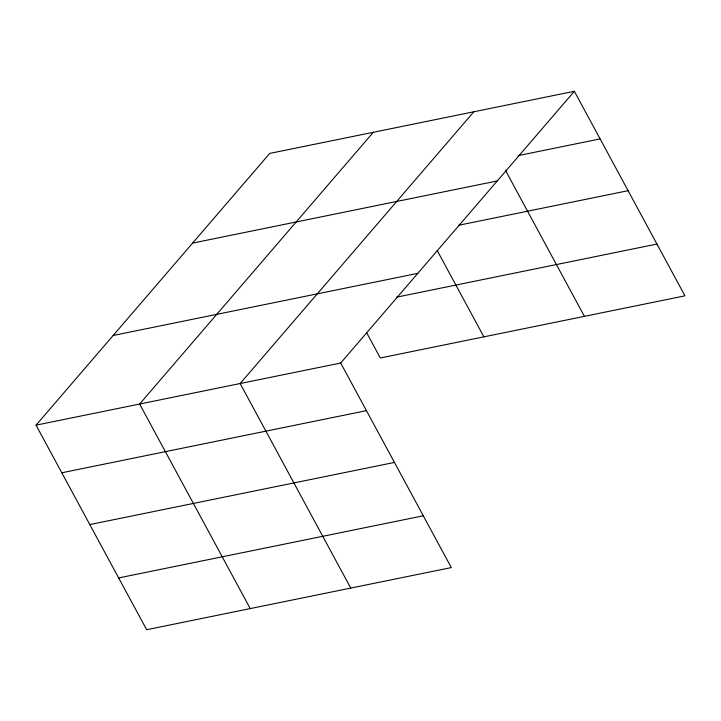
<?xml version="1.0" encoding="UTF-8"?>
<svg xmlns="http://www.w3.org/2000/svg" width="721" height="721" viewBox="0 0 721 721"><rect width="100%" height="100%" fill="white"/><g stroke="black" fill="none" stroke-linecap="round" stroke-linejoin="round"><path stroke-width="1.08" d="M574.349 91.279L340.691 363.024L451.292 567.58L146.651 629.721L36.05 425.165L269.708 153.42L574.349 91.279L684.95 295.835L380.309 357.976L366.574 332.579M373.289 132.294L139.631 404.03L250.232 608.587M473.814 111.791L240.156 383.527L350.757 588.084M518.147 155.628L600.097 138.91M192.606 243.094L497.238 180.953M458.727 225.249L628.099 190.695M113.161 335.49L417.792 273.349M396.388 297.205L656.948 244.049M36.05 425.165L340.691 363.024M61.799 472.787L366.439 410.646M89.801 524.573L394.441 462.431M118.65 577.927L423.29 515.794M505.376 170.165L584.416 316.348M437.187 250.484L483.89 336.851"/></g></svg>
